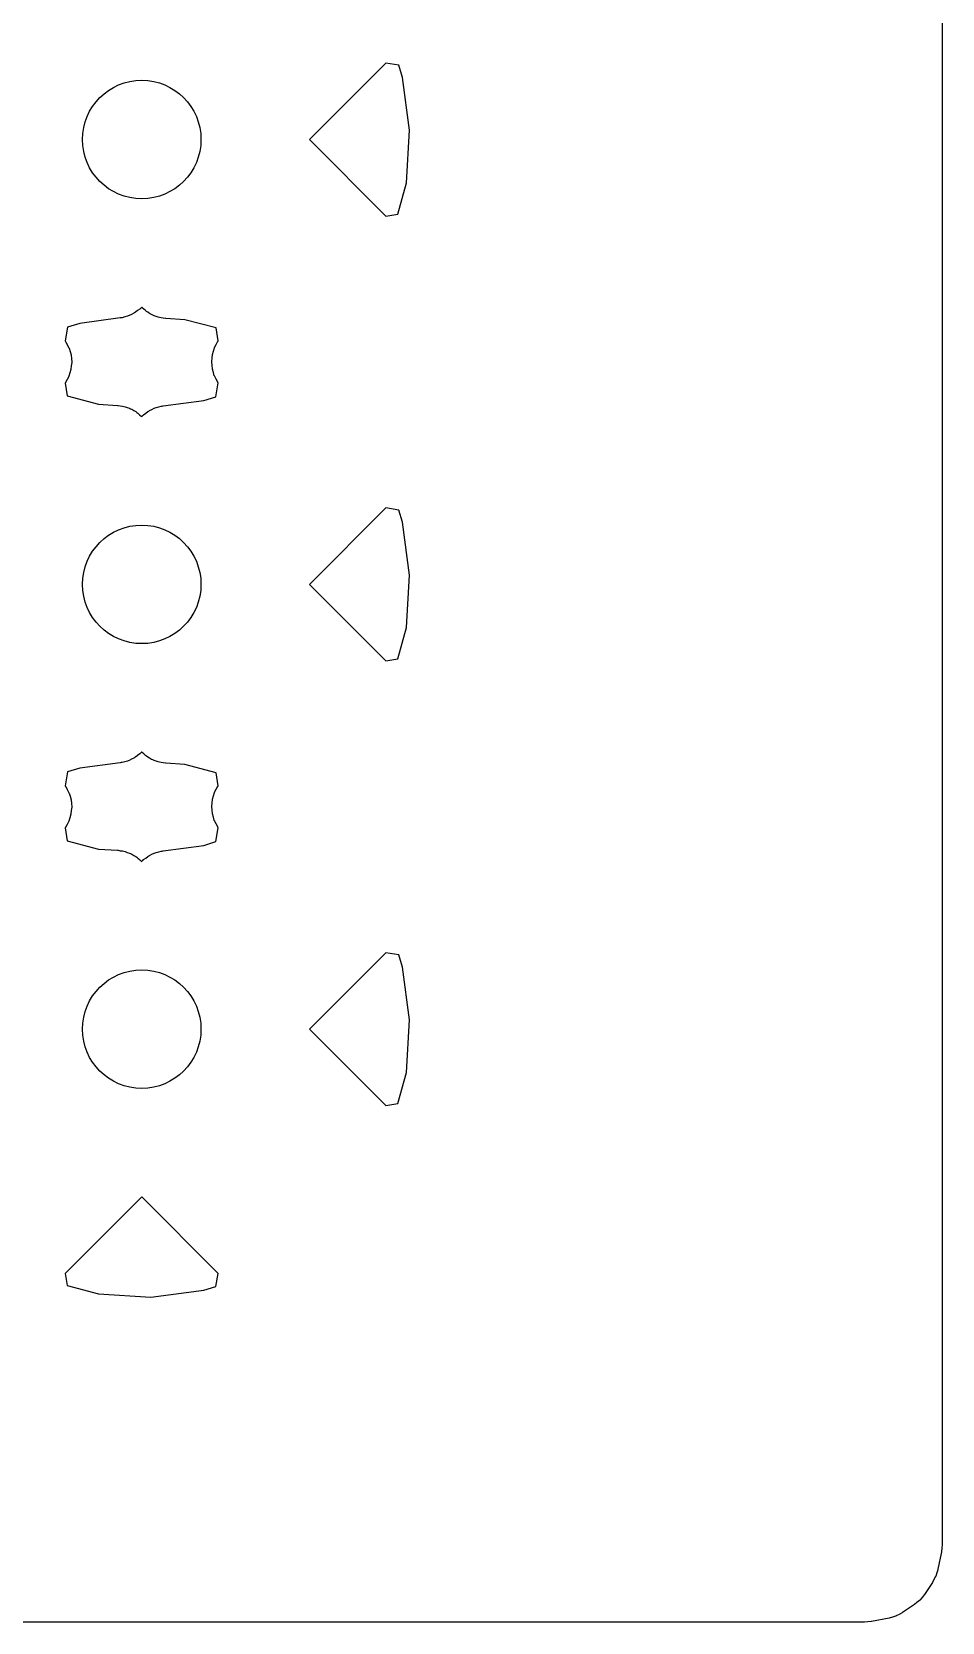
# Model space of a CAD drawing. Extents: x 1.67 to 6.2, y -5.98 to -1.89.
# Drawn here: x 2.8712 to 2.9921, y -4.3504 to -4.1392 of the extents above; entities that cross this region are included whole.
import ezdxf

# ---------------------------------------------------------------- set-up
doc = ezdxf.new("R2010")
doc.units = 0
doc.header["$MEASUREMENT"] = 0
doc.layers.add('BLACK', color=7, linetype='CONTINUOUS')

msp = doc.modelspace()

# ---------------------------------------------------------------- linework, layer by layer
at = {"layer": 'BLACK', "linetype": 'CONTINUOUS'}
for p, q in [((2.99213, -3.98671), (2.99213, -4.34007)), ((2.91825, -4.14339), (2.9081, -4.15354)), ((2.91998, -4.14368), (2.91825, -4.14339)), ((2.92047, -4.14531), (2.91998, -4.14368)), ((2.92141, -4.15231), (2.92047, -4.14531)), ((2.92097, -4.15928), (2.92141, -4.15231)), ((2.9081, -4.15354), (2.91825, -4.1637)), ((2.91986, -4.16343), (2.92097, -4.15928)), ((2.91825, -4.1637), (2.91986, -4.16343)), ((2.88479, -4.17661), (2.88447, -4.17676)), ((2.88489, -4.17654), (2.88479, -4.17661)), ((2.88501, -4.17648), (2.88489, -4.17654)), ((2.88528, -4.17626), (2.88501, -4.17648)), ((2.88557, -4.17606), (2.88528, -4.17626)), ((2.88566, -4.17596), (2.88557, -4.17606)), ((2.88576, -4.17588), (2.88566, -4.17596)), ((2.88581, -4.17583), (2.88576, -4.17588)), ((2.88583, -4.17581), (2.88581, -4.17583)), ((2.88588, -4.17587), (2.88583, -4.17581)), ((2.88611, -4.17606), (2.88588, -4.17587)), ((2.88633, -4.17626), (2.88611, -4.17606)), ((2.88648, -4.17636), (2.88633, -4.17626)), ((2.88662, -4.17648), (2.88648, -4.17636)), ((2.88688, -4.17662), (2.88662, -4.17648)), ((2.87596, -4.17844), (2.87565, -4.18028)), ((2.87759, -4.17795), (2.87596, -4.17844)), ((2.88298, -4.17723), (2.87759, -4.17795)), ((2.88311, -4.1772), (2.88298, -4.17723)), ((2.88323, -4.17719), (2.88311, -4.1772)), ((2.88357, -4.17709), (2.88323, -4.17719)), ((2.88392, -4.17701), (2.88357, -4.17709)), ((2.88403, -4.17696), (2.88392, -4.17701)), ((2.88416, -4.17692), (2.88403, -4.17696)), ((2.88447, -4.17676), (2.88416, -4.17692)), ((2.88714, -4.17678), (2.88688, -4.17662)), ((2.88731, -4.17684), (2.88714, -4.17678)), ((2.88747, -4.17693), (2.88731, -4.17684)), ((2.88775, -4.17702), (2.88747, -4.17693)), ((2.88803, -4.17713), (2.88775, -4.17702)), ((2.88821, -4.17716), (2.88803, -4.17713)), ((2.88839, -4.17721), (2.88821, -4.17716)), ((2.88868, -4.17724), (2.88839, -4.17721)), ((2.88898, -4.17729), (2.88868, -4.17724)), ((2.88905, -4.1773), (2.88898, -4.17729)), ((2.89156, -4.17746), (2.88905, -4.1773)), ((2.89571, -4.17856), (2.89156, -4.17746)), ((2.896, -4.18027), (2.89571, -4.17856)), ((2.87565, -4.18028), (2.87572, -4.18036)), ((2.87572, -4.18036), (2.87573, -4.18038)), ((2.87573, -4.18038), (2.87574, -4.18039)), ((2.87574, -4.18039), (2.87595, -4.1808)), ((2.87595, -4.1808), (2.87617, -4.18121)), ((2.89551, -4.18115), (2.89573, -4.18074)), ((2.89573, -4.18074), (2.89595, -4.18033)), ((2.89595, -4.18033), (2.89596, -4.18032)), ((2.89596, -4.18032), (2.89597, -4.1803)), ((2.89597, -4.1803), (2.896, -4.18027)), ((2.87617, -4.18121), (2.87617, -4.18123)), ((2.87617, -4.18123), (2.87618, -4.18124)), ((2.87618, -4.18124), (2.87631, -4.18168)), ((2.87631, -4.18168), (2.87644, -4.18213)), ((2.87644, -4.18213), (2.87644, -4.18215)), ((2.87644, -4.18215), (2.87645, -4.18217)), ((2.87645, -4.18217), (2.87649, -4.18263)), ((2.87649, -4.18263), (2.87653, -4.18309)), ((2.89512, -4.18302), (2.89517, -4.18256)), ((2.89517, -4.18256), (2.89522, -4.1821)), ((2.89522, -4.18208), (2.89523, -4.18206)), ((2.89522, -4.1821), (2.89522, -4.18208)), ((2.89523, -4.18206), (2.89536, -4.18162)), ((2.89536, -4.18162), (2.8955, -4.18118)), ((2.8955, -4.18118), (2.89551, -4.18116)), ((2.89551, -4.18116), (2.89551, -4.18115)), ((2.87614, -4.18499), (2.87592, -4.18541)), ((2.87615, -4.18498), (2.87614, -4.18499)), ((2.87629, -4.18452), (2.87615, -4.18496)), ((2.87615, -4.18496), (2.87615, -4.18498)), ((2.87643, -4.18408), (2.87629, -4.18452)), ((2.87648, -4.18358), (2.87643, -4.18404)), ((2.87643, -4.18404), (2.87643, -4.18406)), ((2.87643, -4.18406), (2.87643, -4.18408)), ((2.87653, -4.18312), (2.87648, -4.18358)), ((2.87653, -4.18309), (2.87653, -4.18311)), ((2.87653, -4.18311), (2.87653, -4.18312)), ((2.89512, -4.18304), (2.89512, -4.18302)), ((2.89512, -4.18305), (2.89512, -4.18304)), ((2.89517, -4.18352), (2.89512, -4.18305)), ((2.89521, -4.18398), (2.89517, -4.18352)), ((2.89521, -4.18399), (2.89521, -4.18398)), ((2.89521, -4.18401), (2.89521, -4.18399)), ((2.89534, -4.18445), (2.89521, -4.18401)), ((2.89547, -4.1849), (2.89534, -4.18445)), ((2.89548, -4.18491), (2.89547, -4.1849)), ((2.89549, -4.18493), (2.89548, -4.18491)), ((2.8957, -4.18534), (2.89549, -4.18493)), ((2.87568, -4.18584), (2.87565, -4.18587)), ((2.87565, -4.18587), (2.87594, -4.18758)), ((2.87569, -4.18582), (2.87568, -4.18584)), ((2.8757, -4.18581), (2.87569, -4.18582)), ((2.87592, -4.18541), (2.8757, -4.18581)), ((2.89569, -4.1877), (2.896, -4.18586)), ((2.89592, -4.18575), (2.8957, -4.18534)), ((2.89593, -4.18576), (2.89592, -4.18575)), ((2.89593, -4.18578), (2.89593, -4.18576)), ((2.896, -4.18586), (2.89593, -4.18578)), ((2.87594, -4.18758), (2.88009, -4.18868)), ((2.88009, -4.18868), (2.88261, -4.18884)), ((2.88261, -4.18884), (2.88268, -4.18885)), ((2.88268, -4.18885), (2.88297, -4.1889)), ((2.88297, -4.1889), (2.88327, -4.18893)), ((2.88327, -4.18893), (2.88344, -4.18898)), ((2.88344, -4.18898), (2.88362, -4.18902)), ((2.88362, -4.18902), (2.8839, -4.18912)), ((2.8839, -4.18912), (2.88419, -4.18921)), ((2.88419, -4.18921), (2.88435, -4.1893)), ((2.88718, -4.18938), (2.8875, -4.18922)), ((2.8875, -4.18922), (2.88762, -4.18918)), ((2.88762, -4.18918), (2.88774, -4.18913)), ((2.88774, -4.18913), (2.88808, -4.18905)), ((2.88808, -4.18905), (2.88842, -4.18895)), ((2.88842, -4.18895), (2.88855, -4.18894)), ((2.88855, -4.18894), (2.88867, -4.18891)), ((2.88867, -4.18891), (2.89406, -4.18819)), ((2.89406, -4.18819), (2.89569, -4.1877)), ((2.88435, -4.1893), (2.88452, -4.18936)), ((2.88452, -4.18936), (2.88477, -4.18952)), ((2.88477, -4.18952), (2.88503, -4.18966)), ((2.88503, -4.18966), (2.88517, -4.18978)), ((2.88517, -4.18978), (2.88533, -4.18988)), ((2.88533, -4.18988), (2.88554, -4.19009)), ((2.88554, -4.19009), (2.88577, -4.19027)), ((2.88577, -4.19027), (2.88583, -4.19033)), ((2.88583, -4.19033), (2.88585, -4.19031)), ((2.88585, -4.19031), (2.88589, -4.19026)), ((2.88589, -4.19026), (2.88599, -4.19018)), ((2.88599, -4.19018), (2.88608, -4.19009)), ((2.88608, -4.19009), (2.88637, -4.18988)), ((2.88637, -4.18988), (2.88664, -4.18966)), ((2.88664, -4.18966), (2.88676, -4.1896)), ((2.88676, -4.1896), (2.88686, -4.18953)), ((2.88686, -4.18953), (2.88718, -4.18938)), ((2.91825, -4.20244), (2.9081, -4.2126)), ((2.91998, -4.20273), (2.91825, -4.20244)), ((2.92047, -4.20436), (2.91998, -4.20273)), ((2.92141, -4.21136), (2.92047, -4.20436)), ((2.92097, -4.21833), (2.92141, -4.21136)), ((2.9081, -4.2126), (2.91825, -4.22275)), ((2.91986, -4.22248), (2.92097, -4.21833)), ((2.91825, -4.22275), (2.91986, -4.22248)), ((2.88479, -4.23567), (2.88447, -4.23581)), ((2.88489, -4.23559), (2.88479, -4.23567)), ((2.88501, -4.23554), (2.88489, -4.23559)), ((2.88528, -4.23532), (2.88501, -4.23554)), ((2.88557, -4.23511), (2.88528, -4.23532)), ((2.88566, -4.23502), (2.88557, -4.23511)), ((2.88576, -4.23494), (2.88566, -4.23502)), ((2.88581, -4.23489), (2.88576, -4.23494)), ((2.88583, -4.23487), (2.88581, -4.23489)), ((2.88588, -4.23492), (2.88583, -4.23487)), ((2.88611, -4.23511), (2.88588, -4.23492)), ((2.88633, -4.23532), (2.88611, -4.23511)), ((2.88648, -4.23542), (2.88633, -4.23532)), ((2.88662, -4.23553), (2.88648, -4.23542)), ((2.88688, -4.23567), (2.88662, -4.23553)), ((2.88714, -4.23583), (2.88688, -4.23567)), ((2.87596, -4.2375), (2.87565, -4.23933)), ((2.87759, -4.23701), (2.87596, -4.2375)), ((2.88298, -4.23629), (2.87759, -4.23701)), ((2.88311, -4.23626), (2.88298, -4.23629)), ((2.88323, -4.23625), (2.88311, -4.23626)), ((2.88357, -4.23615), (2.88323, -4.23625)), ((2.88392, -4.23607), (2.88357, -4.23615)), ((2.88403, -4.23601), (2.88392, -4.23607)), ((2.88416, -4.23598), (2.88403, -4.23601)), ((2.88447, -4.23581), (2.88416, -4.23598)), ((2.88731, -4.2359), (2.88714, -4.23583)), ((2.88747, -4.23599), (2.88731, -4.2359)), ((2.88775, -4.23607), (2.88747, -4.23599)), ((2.88803, -4.23618), (2.88775, -4.23607)), ((2.88821, -4.23621), (2.88803, -4.23618)), ((2.88839, -4.23627), (2.88821, -4.23621)), ((2.88868, -4.2363), (2.88839, -4.23627)), ((2.88898, -4.23635), (2.88868, -4.2363)), ((2.88905, -4.23635), (2.88898, -4.23635)), ((2.89156, -4.23651), (2.88905, -4.23635)), ((2.89571, -4.23762), (2.89156, -4.23651)), ((2.896, -4.23933), (2.89571, -4.23762)), ((2.87565, -4.23933), (2.87572, -4.23942)), ((2.87572, -4.23942), (2.87573, -4.23943)), ((2.87573, -4.23943), (2.87574, -4.23945)), ((2.87574, -4.23945), (2.87595, -4.23985)), ((2.87595, -4.23985), (2.87617, -4.24027)), ((2.89551, -4.2402), (2.89573, -4.2398)), ((2.89573, -4.2398), (2.89595, -4.23939)), ((2.89595, -4.23939), (2.89596, -4.23937)), ((2.89596, -4.23937), (2.89597, -4.23936)), ((2.89597, -4.23936), (2.896, -4.23933)), ((2.87617, -4.24027), (2.87617, -4.24028)), ((2.87617, -4.24028), (2.87618, -4.2403)), ((2.87618, -4.2403), (2.87631, -4.24074)), ((2.87631, -4.24074), (2.87644, -4.24119)), ((2.87644, -4.24119), (2.87644, -4.2412)), ((2.87644, -4.2412), (2.87645, -4.24122)), ((2.87645, -4.24122), (2.87649, -4.24168)), ((2.87649, -4.24168), (2.87653, -4.24214)), ((2.89512, -4.24207), (2.89517, -4.24161)), ((2.89512, -4.24209), (2.89512, -4.24207)), ((2.89517, -4.24161), (2.89522, -4.24115)), ((2.89522, -4.24114), (2.89523, -4.24112)), ((2.89522, -4.24115), (2.89522, -4.24114)), ((2.89523, -4.24112), (2.89536, -4.24068)), ((2.89536, -4.24068), (2.8955, -4.24023)), ((2.8955, -4.24023), (2.89551, -4.24022)), ((2.89551, -4.24022), (2.89551, -4.2402)), ((2.87614, -4.24405), (2.87592, -4.24446)), ((2.87615, -4.24403), (2.87614, -4.24405)), ((2.87629, -4.24358), (2.87615, -4.24402)), ((2.87615, -4.24402), (2.87615, -4.24403)), ((2.87643, -4.24313), (2.87629, -4.24358)), ((2.87648, -4.24264), (2.87643, -4.2431)), ((2.87643, -4.2431), (2.87643, -4.24312)), ((2.87643, -4.24312), (2.87643, -4.24313)), ((2.87653, -4.24218), (2.87648, -4.24264)), ((2.87653, -4.24214), (2.87653, -4.24216)), ((2.87653, -4.24216), (2.87653, -4.24218)), ((2.89512, -4.24211), (2.89512, -4.24209)), ((2.89517, -4.24257), (2.89512, -4.24211)), ((2.89521, -4.24303), (2.89517, -4.24257)), ((2.89521, -4.24305), (2.89521, -4.24303)), ((2.89521, -4.24306), (2.89521, -4.24305)), ((2.89534, -4.24351), (2.89521, -4.24306)), ((2.89547, -4.24395), (2.89534, -4.24351)), ((2.89548, -4.24397), (2.89547, -4.24395)), ((2.89549, -4.24399), (2.89548, -4.24397)), ((2.8957, -4.24439), (2.89549, -4.24399)), ((2.87568, -4.24489), (2.87565, -4.24492)), ((2.87565, -4.24492), (2.87594, -4.24663)), ((2.87569, -4.24488), (2.87568, -4.24489)), ((2.8757, -4.24486), (2.87569, -4.24488)), ((2.87592, -4.24446), (2.8757, -4.24486)), ((2.89569, -4.24675), (2.896, -4.24492)), ((2.89592, -4.24481), (2.8957, -4.24439)), ((2.89593, -4.24482), (2.89592, -4.24481)), ((2.89593, -4.24484), (2.89593, -4.24482)), ((2.896, -4.24492), (2.89593, -4.24484)), ((2.87594, -4.24663), (2.88009, -4.24774)), ((2.88009, -4.24774), (2.88261, -4.2479)), ((2.88261, -4.2479), (2.88268, -4.2479)), ((2.88268, -4.2479), (2.88297, -4.24796)), ((2.88297, -4.24796), (2.88327, -4.24799)), ((2.88327, -4.24799), (2.88344, -4.24804)), ((2.88344, -4.24804), (2.88362, -4.24807)), ((2.88362, -4.24807), (2.8839, -4.24818)), ((2.8839, -4.24818), (2.88419, -4.24827)), ((2.88419, -4.24827), (2.88435, -4.24835)), ((2.88435, -4.24835), (2.88452, -4.24842)), ((2.88718, -4.24844), (2.8875, -4.24827)), ((2.8875, -4.24827), (2.88762, -4.24824)), ((2.88762, -4.24824), (2.88774, -4.24819)), ((2.88774, -4.24819), (2.88808, -4.24811)), ((2.88808, -4.24811), (2.88842, -4.24801)), ((2.88842, -4.24801), (2.88855, -4.248)), ((2.88855, -4.248), (2.88867, -4.24797)), ((2.88867, -4.24797), (2.89406, -4.24725)), ((2.89406, -4.24725), (2.89569, -4.24675)), ((2.88452, -4.24842), (2.88477, -4.24858)), ((2.88477, -4.24858), (2.88503, -4.24872)), ((2.88503, -4.24872), (2.88517, -4.24884)), ((2.88517, -4.24884), (2.88533, -4.24893)), ((2.88533, -4.24893), (2.88554, -4.24914)), ((2.88554, -4.24914), (2.88577, -4.24933)), ((2.88577, -4.24933), (2.88583, -4.24938)), ((2.88583, -4.24938), (2.88585, -4.24936)), ((2.88585, -4.24936), (2.88589, -4.24932)), ((2.88589, -4.24932), (2.88599, -4.24924)), ((2.88599, -4.24924), (2.88608, -4.24914)), ((2.88608, -4.24914), (2.88637, -4.24894)), ((2.88637, -4.24894), (2.88664, -4.24872)), ((2.88664, -4.24872), (2.88676, -4.24866)), ((2.88676, -4.24866), (2.88686, -4.24858)), ((2.88686, -4.24858), (2.88718, -4.24844)), ((2.91825, -4.2615), (2.9081, -4.27165)), ((2.91998, -4.26179), (2.91825, -4.2615)), ((2.92047, -4.26342), (2.91998, -4.26179)), ((2.92141, -4.27042), (2.92047, -4.26342)), ((2.92097, -4.27739), (2.92141, -4.27042)), ((2.9081, -4.27165), (2.91825, -4.28181)), ((2.91986, -4.28154), (2.92097, -4.27739)), ((2.91825, -4.28181), (2.91986, -4.28154)), ((2.88583, -4.29392), (2.87567, -4.30408)), ((2.89598, -4.30408), (2.88583, -4.29392)), ((2.87567, -4.30408), (2.87594, -4.30569)), ((2.89569, -4.30581), (2.89598, -4.30408)), ((2.87594, -4.30569), (2.88009, -4.30679)), ((2.88009, -4.30679), (2.88706, -4.30724)), ((2.88706, -4.30724), (2.89406, -4.3063)), ((2.89406, -4.3063), (2.89569, -4.30581)), ((2.99203, -4.34103), (2.99157, -4.34336)), ((2.99208, -4.34058), (2.99203, -4.34103)), ((2.99213, -4.34014), (2.99208, -4.34058)), ((2.99213, -4.34007), (2.99213, -4.34007)), ((2.99213, -4.34007), (2.99213, -4.34007)), ((2.99213, -4.34007), (2.99213, -4.34007)), ((2.99213, -4.34007), (2.99213, -4.34014)), ((2.99155, -4.34342), (2.99142, -4.34385)), ((2.99157, -4.34337), (2.99155, -4.34342)), ((2.99157, -4.34336), (2.99157, -4.34337)), ((2.99157, -4.34337), (2.99157, -4.34337)), ((2.99157, -4.34337), (2.99157, -4.34337)), ((2.99083, -4.34513), (2.98979, -4.3467)), ((2.99104, -4.34474), (2.99083, -4.34513)), ((2.99126, -4.34434), (2.99104, -4.34474)), ((2.99127, -4.34431), (2.99126, -4.34434)), ((2.99129, -4.34428), (2.99127, -4.34431)), ((2.99142, -4.34385), (2.99129, -4.34428)), ((2.98913, -4.34749), (2.98878, -4.34777)), ((2.98915, -4.34746), (2.98913, -4.34749)), ((2.98917, -4.34745), (2.98915, -4.34746)), ((2.98946, -4.3471), (2.98917, -4.34745)), ((2.98975, -4.34675), (2.98946, -4.3471)), ((2.98978, -4.3467), (2.98975, -4.34675)), ((2.98979, -4.3467), (2.98978, -4.3467)), ((2.98978, -4.3467), (2.98978, -4.3467)), ((2.98978, -4.3467), (2.98978, -4.3467)), ((2.98552, -4.34971), (2.98509, -4.34984)), ((2.98595, -4.34958), (2.98552, -4.34971)), ((2.98598, -4.34957), (2.98595, -4.34958)), ((2.98601, -4.34956), (2.98598, -4.34957)), ((2.98641, -4.34935), (2.98601, -4.34956)), ((2.98681, -4.34914), (2.98641, -4.34935)), ((2.98686, -4.34911), (2.98681, -4.34914)), ((2.98843, -4.34805), (2.98686, -4.3491)), ((2.98686, -4.3491), (2.98686, -4.34911)), ((2.98686, -4.34911), (2.98686, -4.34911)), ((2.98686, -4.34911), (2.98686, -4.34911)), ((2.98878, -4.34777), (2.98843, -4.34805)), ((2.9818, -4.35039), (2.47282, -4.35039)), ((2.98224, -4.35035), (2.9818, -4.35039)), ((2.98269, -4.35031), (2.98224, -4.35035)), ((2.98275, -4.3503), (2.98269, -4.35031)), ((2.98276, -4.3503), (2.98275, -4.3503)), ((2.98275, -4.3503), (2.98275, -4.3503)), ((2.98275, -4.3503), (2.98275, -4.3503)), ((2.98509, -4.34984), (2.98276, -4.3503))]:
    msp.add_line(p, q, dxfattribs=at)
at = {"layer": 'BLACK'}
for centre in [(2.88583, -4.15354), (2.88583, -4.2126), (2.88583, -4.27165)]:
    msp.add_circle(centre, 0.00787, dxfattribs=at)

doc.saveas('drawing.dxf')
